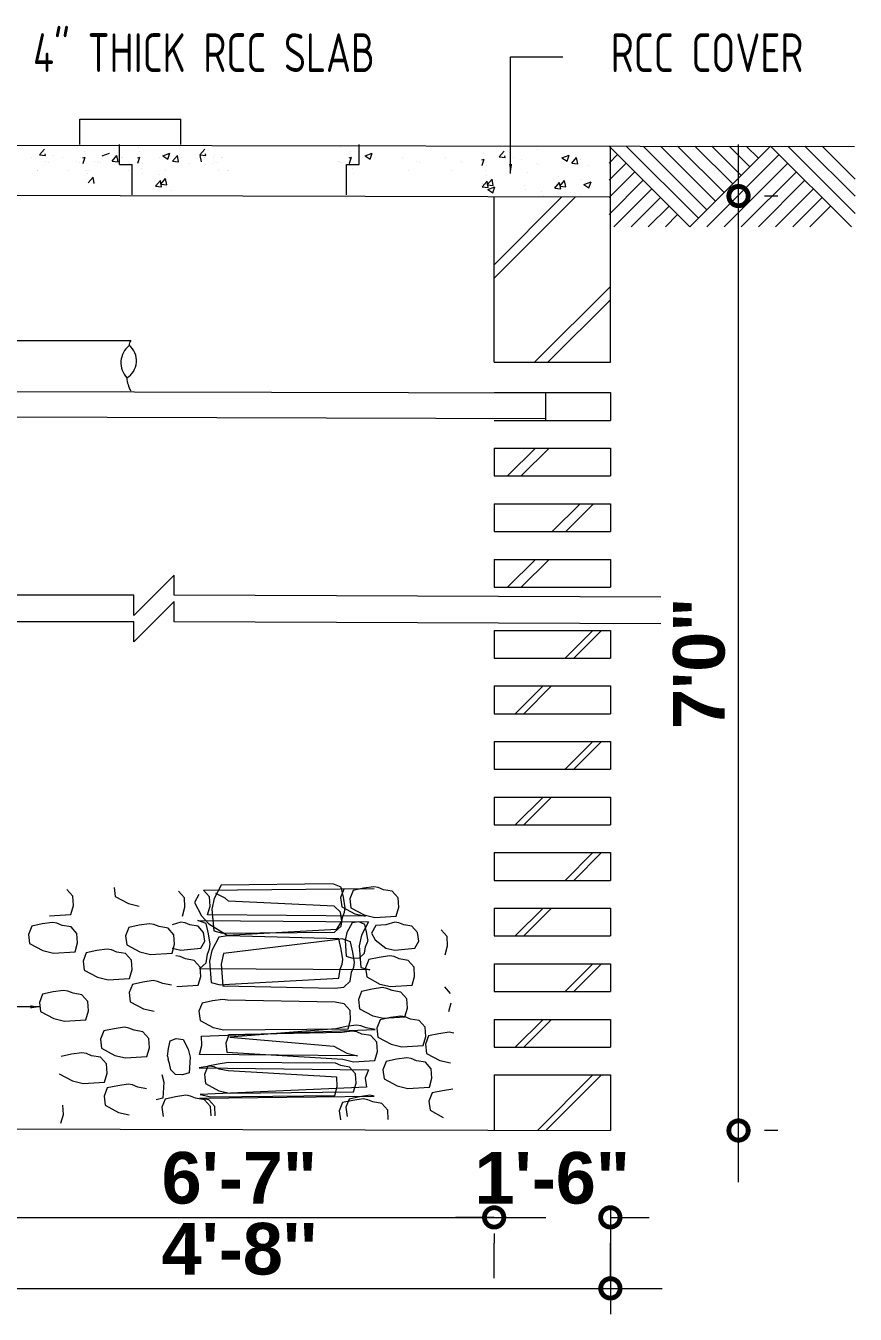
# Model space of a CAD drawing. Header units: inches. Extents: x -9998782 to 66725, y -6520505 to 8308.
# Drawn here: x -4995394 to -4995265.5, y -3258777.6 to -3258578 of the extents above; entities that cross this region are included whole.
import ezdxf

# ---------------------------------------------------------------- set-up
doc = ezdxf.new("R2010")
doc.units = ezdxf.units.IN
doc.header["$LTSCALE"] = 2
doc.header["$MEASUREMENT"] = 0
doc.header["$PDMODE"] = 34
doc.layers.get('0').update_dxf_attribs({"linetype": 'CONTINUOUS'})
doc.layers.get('DEFPOINTS').update_dxf_attribs({"color": 141, "linetype": 'CONTINUOUS'})
for name, color, linetype, lineweight in [('1', 7, 'CONTINUOUS', 13), ('DIM_LINE', 173, 'CONTINUOUS', 20), ('dimensions', 7, 'CONTINUOUS', 15), ('TEXT', 181, 'CONTINUOUS', 25), ('tile', 21, 'CONTINUOUS', 9)]:
    doc.layers.add(name, color=color, linetype=linetype, lineweight=lineweight)
doc.styles.add('int text 1in-4ft', font='trebuc.ttf', dxfattribs={"height": 3.5})
doc.styles.add('ordinary', font='times.ttf')
doc.styles.add('STYLE1', font='arialbd.ttf')
doc.dimstyles.new('dim 1in-4ft', dxfattribs={"dimscale": 0.5, "dimtxt": 3.5, "dimasz": 3, "dimexe": 6, "dimexo": 12, "dimgap": 1, "dimtad": 1, "dimzin": 0, "dimdsep": 46, "dimlunit": 4, "dimtxsty": 'int text 1in-4ft', "dimblk": 'DOT', "dimcen": 4, "dimdle": 6, "dimclrt": 7, "dimadec": 0, "dimazin": 0, "dimtfac": 1, "dimtofl": 0, "dimtmove": 0, "dimatfit": 3, "dimfxl": 7, "dimfxlon": 1, "dimtolj": 1, "dimtzin": 0, "dimarcsym": 0})
doc.dimstyles.new('Ronika', dxfattribs={"dimtxt": 8, "dimasz": 6, "dimexe": 4, "dimexo": 16, "dimgap": 2, "dimtad": 1, "dimdec": 3, "dimzin": 3, "dimdsep": 46, "dimlunit": 4, "dimtxsty": 'STYLE1', "dimblk": 'DOTSMALL', "dimcen": 2, "dimdle": 8, "dimclrd": 256, "dimclre": 7, "dimclrt": 256, "dimadec": 0, "dimazin": 0, "dimtfac": 0.75, "dimtdec": 3, "dimtix": 1, "dimtofl": 0, "dimtmove": 2, "dimatfit": 3, "dimfxl": 1, "dimfrac": 1, "dimtolj": 1, "dimtzin": 0, "dimlwd": 13, "dimlwe": 13, "dimarcsym": 0})

# ---------------------------------------------------------------- blocks, each defined once
blk = doc.blocks.new('_DOTSMALL')
at = {"color": 0, "linetype": 'ByBlock', "const_width": 0.5}
blk.add_lwpolyline([(-0.0625, 0, 1), (0.0625, 0, 1)], format="xyb", close=True, dxfattribs=at)
blk = doc.blocks.new('*D109')
at = {"layer": 'DEFPOINTS', "color": 0, "transparency": 16777216}
for p in [(-176424.93, 43597.24), (-176309.95, 43596.92), (-176309.95, 43568.21)]:
    blk.add_point(p, dxfattribs=at)
at = {"layer": 'DIM_LINE', "color": 7, "lineweight": 13, "transparency": 16777216}
for p, q in [((-176424.93, 43581.24), (-176424.93, 43564.21)), ((-176309.95, 43580.92), (-176309.95, 43564.21))]:
    blk.add_line(p, q, dxfattribs=at)
at = {"layer": 'DIM_LINE', "lineweight": 13, "transparency": 16777216}
blk.add_line((-176432.93, 43568.21), (-176301.95, 43568.21), dxfattribs=at)
at = {"layer": 'DIM_LINE', "lineweight": 13, "transparency": 16777216, "xscale": 6, "yscale": 6, "zscale": 6, "rotation": 180}
blk.add_blockref('_DOTSMALL', (-176424.93, 43568.21), dxfattribs=at)
at = {"layer": 'DIM_LINE', "lineweight": 13, "transparency": 16777216, "xscale": 6, "yscale": 6, "zscale": 6}
blk.add_blockref('_DOTSMALL', (-176309.95, 43568.21), dxfattribs=at)
at = {"layer": 'DIM_LINE', "transparency": 16777216, "insert": (-176367.44, 43574.3), "char_height": 8, "attachment_point": 5, "style": 'STYLE1'}
blk.add_mtext("\\A1;4'-8''", dxfattribs=at)
blk = doc.blocks.new('*D111')
at = {"layer": 'DEFPOINTS', "color": 0, "transparency": 16777216}
for p in [(-176327.96, 43585.81), (-176309.96, 43585.81), (-176309.96, 43579.21)]:
    blk.add_point(p, dxfattribs=at)
at = {"layer": 'DIM_LINE', "lineweight": 13, "transparency": 16777216}
for p, q in [((-176327.96, 43579.21), (-176333.96, 43579.21)), ((-176309.96, 43579.21), (-176303.96, 43579.21))]:
    blk.add_line(p, q, dxfattribs=at)
at = {"layer": 'DIM_LINE', "color": 7, "lineweight": 13, "transparency": 16777216}
for p, q in [((-176327.96, 43569.81), (-176327.96, 43575.21)), ((-176309.96, 43569.81), (-176309.96, 43575.21))]:
    blk.add_line(p, q, dxfattribs=at)
at = {"layer": 'DIM_LINE', "lineweight": 13, "transparency": 16777216, "xscale": 6, "yscale": 6, "zscale": 6}
blk.add_blockref('_DOTSMALL', (-176327.96, 43579.21), dxfattribs=at)
at = {"layer": 'DIM_LINE', "lineweight": 13, "transparency": 16777216, "xscale": 6, "yscale": 6, "zscale": 6, "rotation": 180}
blk.add_blockref('_DOTSMALL', (-176309.96, 43579.21), dxfattribs=at)
at = {"layer": 'DIM_LINE', "transparency": 16777216, "insert": (-176318.96, 43585.29), "char_height": 8, "attachment_point": 5, "style": 'STYLE1'}
blk.add_mtext('\\A1;1\'-6"', dxfattribs=at)
blk = doc.blocks.new('*D112')
at = {"layer": 'DEFPOINTS', "color": 0, "transparency": 16777216}
for p in [(-176300, 43737.43), (-176290.1, 43737.43), (-176300, 43592.67)]:
    blk.add_point(p, dxfattribs=at)
at = {"layer": 'DIM_LINE', "lineweight": 13, "transparency": 16777216}
blk.add_line((-176290.1, 43584.67), (-176290.1, 43745.43), dxfattribs=at)
at = {"layer": 'DIM_LINE', "color": 7, "lineweight": 13, "transparency": 16777216}
for p, q in [((-176284, 43737.43), (-176286.1, 43737.43)), ((-176284, 43592.67), (-176286.1, 43592.67))]:
    blk.add_line(p, q, dxfattribs=at)
at = {"layer": 'DIM_LINE', "lineweight": 13, "transparency": 16777216, "xscale": 6, "yscale": 6, "zscale": 6}
for p, rotation in [((-176290.1, 43737.43), 90), ((-176290.1, 43592.67), 270)]:
    blk.add_blockref('_DOTSMALL', p, dxfattribs=dict(at, rotation=rotation))
at = {"layer": 'DIM_LINE', "transparency": 16777216, "insert": (-176296.19, 43665.05), "char_height": 8, "attachment_point": 5, "rotation": 90, "style": 'STYLE1'}
blk.add_mtext('\\A1;7\'0"', dxfattribs=at)
blk = doc.blocks.new('_Dot')
at = {"layer": 'TEXT', "color": 0, "lineweight": -2}
blk.add_line((-0.5, 0), (-1, 0), dxfattribs=at)
at = {"layer": 'TEXT', "color": 0, "const_width": 0.5}
blk.add_lwpolyline([(-0.25, 0, 1), (0.25, 0, 1)], format="xyb", close=True, dxfattribs=at)
blk = doc.blocks.new('*D147')
at = {"layer": 'DEFPOINTS', "color": 0, "transparency": 16777216}
for p in [(-176406.92, 43592.94), (-176327.96, 43592.72), (-176327.96, 43579.21)]:
    blk.add_point(p, dxfattribs=at)
at = {"layer": 'DIM_LINE', "lineweight": 13, "transparency": 16777216}
blk.add_line((-176414.92, 43579.21), (-176319.96, 43579.21), dxfattribs=at)
at = {"layer": 'DIM_LINE', "color": 7, "lineweight": 13, "transparency": 16777216}
for p, q in [((-176406.92, 43576.94), (-176406.92, 43575.21)), ((-176327.96, 43576.72), (-176327.96, 43575.21))]:
    blk.add_line(p, q, dxfattribs=at)
at = {"layer": 'DIM_LINE', "lineweight": 13, "transparency": 16777216, "xscale": 6, "yscale": 6, "zscale": 6, "rotation": 180}
blk.add_blockref('_DOTSMALL', (-176406.92, 43579.21), dxfattribs=at)
at = {"layer": 'DIM_LINE', "lineweight": 13, "transparency": 16777216, "xscale": 6, "yscale": 6, "zscale": 6}
blk.add_blockref('_DOTSMALL', (-176327.96, 43579.21), dxfattribs=at)
at = {"layer": 'DIM_LINE', "transparency": 16777216, "insert": (-176367.44, 43585.29), "char_height": 8, "attachment_point": 5, "style": 'STYLE1'}
blk.add_mtext('\\A1;6\'-7"', dxfattribs=at)
blk = doc.blocks.new('HJGHG')
at = {"color": 0}
for p, q in [((-170880.4911, 55597.767), (-170880.4911, 55597.767)), ((-170839.7564, 55597.767), (-170839.7564, 55597.767)), ((-170887.6787, 55596.1097), (-170887.6787, 55596.1097)), ((-170887.6605, 55596.1097), (-170887.6605, 55596.1097)), ((-170886.422, 55596.5478), (-170885.6674, 55597.447)), ((-170886.422, 55596.5478), (-170885.4864, 55596.4659)), ((-170885.4858, 55596.4628), (-170885.5323, 55596.715)), ((-170884.1957, 55596.3897), (-170884.1957, 55596.3897)), ((-170882.898, 55596.1097), (-170882.898, 55596.1097)), ((-170880.0693, 55596.1097), (-170880.0693, 55596.1097)), ((-170879.7122, 55596.0844), (-170879.3626, 55596.2186)), ((-170879.6794, 55595.2696), (-170879.362, 55596.2154)), ((-170879.5209, 55596.1097), (-170879.5209, 55596.1097)), ((-170879.4874, 55597.1522), (-170879.4874, 55597.1522)), ((-170876.6956, 55596.4111), (-170875.5997, 55596.8318)), ((-170875.1953, 55595.5656), (-170874.4407, 55596.4648)), ((-170874.8073, 55596.3897), (-170874.8073, 55596.3897)), ((-170874.2591, 55595.4805), (-170874.4401, 55596.4617)), ((-170874.3494, 55596.1857), (-170874.3494, 55596.1857)), ((-170873.7699, 55596.1763), (-170873.7699, 55596.1763)), ((-170867.8362, 55596.1097), (-170867.8362, 55596.1097)), ((-170867.3073, 55596.4111), (-170866.2113, 55596.8318)), ((-170867.3073, 55596.4111), (-170866.5287, 55595.8859)), ((-170866.5281, 55595.8828), (-170866.2107, 55596.8286)), ((-170865.8069, 55595.5656), (-170865.0524, 55596.4648)), ((-170864.8708, 55595.4805), (-170865.0517, 55596.4617)), ((-170864.961, 55596.1857), (-170864.961, 55596.1857)), ((-170864.3815, 55596.1763), (-170864.3815, 55596.1763)), ((-170861.59, 55596.5478), (-170860.8354, 55597.447)), ((-170861.59, 55596.5478), (-170860.6544, 55596.4659)), ((-170861.3541, 55595.4805), (-170861.5351, 55596.4617)), ((-170861.4444, 55596.1857), (-170861.4444, 55596.1857)), ((-170860.8649, 55596.1763), (-170860.8649, 55596.1763)), ((-170860.6538, 55596.4628), (-170860.7003, 55596.715)), ((-170859.5222, 55596.1097), (-170859.5222, 55596.1097)), ((-170859.3637, 55596.3897), (-170859.3637, 55596.3897)), ((-170858.2486, 55596.1097), (-170858.2486, 55596.1097)), ((-170858.066, 55596.1097), (-170858.066, 55596.1097)), ((-170838.4268, 55596.0844), (-170838.0772, 55596.2186)), ((-170838.3939, 55595.2696), (-170838.0766, 55596.2154)), ((-170838.202, 55597.1522), (-170838.202, 55597.1522)), ((-170835.961, 55596.4111), (-170834.865, 55596.8318)), ((-170835.961, 55596.4111), (-170835.1824, 55595.8859)), ((-170835.1818, 55595.8828), (-170834.8644, 55596.8286)), ((-170830.1637, 55596.1097), (-170830.1637, 55596.1097)), ((-170823.4831, 55596.1097), (-170823.4831, 55596.1097)), ((-170817.884, 55595.7671), (-170817.5344, 55595.9013)), ((-170817.8511, 55594.9523), (-170817.5338, 55595.8981)), ((-170817.6591, 55596.8349), (-170817.6591, 55596.8349)), ((-170815.2054, 55596.2305), (-170814.4508, 55597.1298)), ((-170815.2054, 55596.2305), (-170814.2698, 55596.1486)), ((-170814.2692, 55596.1455), (-170814.3157, 55596.3977)), ((-170812.9791, 55596.0724), (-170812.9791, 55596.0724)), ((-170811.6814, 55595.7924), (-170811.6814, 55595.7924)), ((-170809.2745, 55597.4498), (-170809.2745, 55597.4498)), ((-170805.479, 55596.0938), (-170804.3831, 55596.5145)), ((-170805.479, 55596.0938), (-170804.7004, 55595.5687)), ((-170804.6998, 55595.5655), (-170804.3824, 55596.5114)), ((-170803.9787, 55595.2483), (-170803.2241, 55596.1475)), ((-170803.0425, 55595.1633), (-170803.2235, 55596.1444)), ((-170803.1328, 55595.8684), (-170803.1328, 55595.8684)), ((-170802.5533, 55595.859), (-170802.5533, 55595.859)), ((-170886.7791, 55594.2095), (-170886.7791, 55594.2095)), ((-170886.7609, 55594.2095), (-170886.7609, 55594.2095)), ((-170885.4621, 55595.4913), (-170885.4621, 55595.4913)), ((-170885.4439, 55595.4913), (-170885.4439, 55595.4913)), ((-170885.058, 55595.4053), (-170885.058, 55595.4053)), ((-170885.0398, 55595.4053), (-170885.0398, 55595.4053)), ((-170881.9984, 55594.2095), (-170881.9984, 55594.2095)), ((-170880.6814, 55595.4913), (-170880.6814, 55595.4913)), ((-170880.2773, 55595.4053), (-170880.2773, 55595.4053)), ((-170879.7122, 55595.2945), (-170879.68, 55595.2727)), ((-170879.1697, 55594.2095), (-170879.1697, 55594.2095)), ((-170879.0288, 55593.7271), (-170879.0288, 55593.7271)), ((-170878.6213, 55594.2095), (-170878.6213, 55594.2095)), ((-170877.8527, 55595.4913), (-170877.8527, 55595.4913)), ((-170877.4487, 55595.4053), (-170877.4487, 55595.4053)), ((-170877.3043, 55595.4913), (-170877.3043, 55595.4913)), ((-170876.9002, 55595.4053), (-170876.9002, 55595.4053)), ((-170875.1953, 55595.5656), (-170874.2597, 55595.4837)), ((-170866.9366, 55594.2095), (-170866.9366, 55594.2095)), ((-170865.8069, 55595.5656), (-170864.8714, 55595.4837)), ((-170865.6196, 55595.4913), (-170865.6196, 55595.4913)), ((-170865.2155, 55595.4053), (-170865.2155, 55595.4053)), ((-170863.1635, 55595.1645), (-170863.1635, 55595.1645)), ((-170859.6468, 55595.1645), (-170859.6468, 55595.1645)), ((-170859.2933, 55595.4913), (-170859.2933, 55595.4913)), ((-170858.8893, 55595.4053), (-170858.8893, 55595.4053)), ((-170858.6226, 55594.2095), (-170858.6226, 55594.2095)), ((-170857.349, 55594.2095), (-170857.349, 55594.2095)), ((-170857.1664, 55594.2095), (-170857.1664, 55594.2095)), ((-170840.1293, 55595.4913), (-170840.1293, 55595.4913)), ((-170839.9468, 55595.4913), (-170839.9468, 55595.4913)), ((-170839.7253, 55595.4053), (-170839.7253, 55595.4053)), ((-170839.5427, 55595.4053), (-170839.5427, 55595.4053)), ((-170838.4268, 55595.2945), (-170838.3946, 55595.2727)), ((-170837.9136, 55594.4893), (-170837.9136, 55594.4893)), ((-170837.7433, 55593.7271), (-170837.7433, 55593.7271)), ((-170837.7233, 55595.2647), (-170837.7233, 55595.2647)), ((-170829.2641, 55594.2095), (-170829.2641, 55594.2095)), ((-170827.9471, 55595.4913), (-170827.9471, 55595.4913)), ((-170827.543, 55595.4053), (-170827.543, 55595.4053)), ((-170822.5835, 55594.2095), (-170822.5835, 55594.2095)), ((-170821.2665, 55595.4913), (-170821.2665, 55595.4913)), ((-170820.8624, 55595.4053), (-170820.8624, 55595.4053)), ((-170817.884, 55594.9772), (-170817.8517, 55594.9554)), ((-170817.3708, 55594.172), (-170817.3708, 55594.172)), ((-170817.1805, 55594.9474), (-170817.1805, 55594.9474)), ((-170810.7818, 55593.8922), (-170810.7818, 55593.8922)), ((-170809.4648, 55595.174), (-170809.4648, 55595.174)), ((-170809.0607, 55595.088), (-170809.0607, 55595.088)), ((-170803.9787, 55595.2483), (-170803.0431, 55595.1664)), ((-170878.884, 55592.2043), (-170878.1295, 55593.1036)), ((-170877.9479, 55592.1193), (-170878.1289, 55593.1004)), ((-170868.5175, 55591.9854), (-170868.5175, 55591.9854)), ((-170868.4386, 55591.7088), (-170867.684, 55592.6081)), ((-170868.4386, 55591.7088), (-170867.503, 55591.627)), ((-170867.8, 55593.5295), (-170867.8, 55593.5295)), ((-170867.5024, 55591.6238), (-170867.6834, 55592.605)), ((-170867.6553, 55592.0067), (-170866.9007, 55592.906)), ((-170867.6553, 55592.0067), (-170866.7197, 55591.9249)), ((-170866.9493, 55592.5027), (-170866.9493, 55592.5027)), ((-170866.7191, 55591.9217), (-170866.9001, 55592.9029)), ((-170817.918, 55591.8657), (-170817.918, 55591.8657)), ((-170817.8391, 55591.5891), (-170817.0845, 55592.4884)), ((-170817.7828, 55592.091), (-170817.7828, 55592.091)), ((-170817.3417, 55591.9819), (-170817.3417, 55591.9819)), ((-170817.2005, 55593.4098), (-170817.2005, 55593.4098)), ((-170816.9029, 55591.5041), (-170817.0839, 55592.4852)), ((-170817.0558, 55591.887), (-170816.3012, 55592.7863)), ((-170817.0558, 55591.887), (-170816.1202, 55591.8052)), ((-170816.3498, 55592.383), (-170816.3498, 55592.383)), ((-170816.1196, 55591.802), (-170816.3006, 55592.7831)), ((-170811.3059, 55591.738), (-170811.3059, 55591.738)), ((-170806.6893, 55591.6682), (-170806.6893, 55591.6682)), ((-170806.6103, 55591.3916), (-170805.8558, 55592.2908)), ((-170805.9718, 55593.2122), (-170805.9718, 55593.2122)), ((-170805.6742, 55591.3066), (-170805.8551, 55592.2877)), ((-170805.8271, 55591.6895), (-170805.0725, 55592.5887)), ((-170805.8271, 55591.6895), (-170804.8915, 55591.6076)), ((-170805.1211, 55592.1855), (-170805.1211, 55592.1855)), ((-170804.8909, 55591.6045), (-170805.0719, 55592.5856)), ((-170802.4486, 55592.7608), (-170802.4486, 55592.7608)), ((-170865.9897, 55591.0713), (-170865.9897, 55591.0713)), ((-170817.8391, 55591.5891), (-170816.9035, 55591.5073)), ((-170816.974, 55591.1971), (-170815.878, 55591.6178)), ((-170816.974, 55591.1971), (-170816.1954, 55590.6719)), ((-170816.1948, 55590.6688), (-170815.8774, 55591.6146)), ((-170811.0747, 55591.1436), (-170811.0747, 55591.1436)), ((-170808.5809, 55590.9301), (-170808.5809, 55590.9301)), ((-170808.3497, 55590.3357), (-170808.3497, 55590.3357)), ((-170806.6103, 55591.3916), (-170805.6748, 55591.3097)), ((-170804.1614, 55590.754), (-170804.1614, 55590.754)), ((-170802.6389, 55590.4851), (-170802.6389, 55590.4851))]:
    blk.add_line(p, q, dxfattribs=at)
at = {"color": 6}
for p, q in [((-170801.3353, 55594.8473), (-170801.3353, 55594.8473)), ((-170802.0809, 55591.9761), (-170800.9849, 55592.3968)), ((-170802.0809, 55591.9761), (-170801.3023, 55591.4509)), ((-170801.3017, 55591.4478), (-170800.9843, 55592.3936))]:
    blk.add_line(p, q, dxfattribs=at)
at = {"layer": '1', "color": 5}
for p, q in [((-170880.1981, 55598.1736), (-170880.1981, 55602.0867)), ((-170880.1981, 55602.0867), (-170864.5459, 55602.0867)), ((-170864.5459, 55598.1736), (-170864.5459, 55602.0867)), ((-170874.0467, 55595.0432), (-170874.0467, 55598.1736)), ((-170871.1027, 55597.767), (-170871.1027, 55597.767)), ((-170836.9041, 55595.0432), (-170836.9041, 55598.1736)), ((-170797.9867, 55564.4159), (-170797.9867, 55597.8563)), ((-170873.5097, 55596.1097), (-170873.5097, 55596.1097)), ((-170871.2101, 55596.0844), (-170870.8605, 55596.2186)), ((-170871.1772, 55595.2696), (-170870.8599, 55596.2154)), ((-170870.9853, 55597.1522), (-170870.9853, 55597.1522)), ((-170874.0467, 55595.0432), (-170872.0902, 55595.0432)), ((-170872.6101, 55594.2095), (-170872.6101, 55594.2095)), ((-170872.5518, 55595.1645), (-170872.5518, 55595.1645)), ((-170872.0902, 55590.3475), (-170872.0902, 55595.0432)), ((-170871.293, 55595.4913), (-170871.293, 55595.4913)), ((-170871.2101, 55595.2945), (-170871.1779, 55595.2727)), ((-170870.889, 55595.4053), (-170870.889, 55595.4053)), ((-170870.6969, 55594.4893), (-170870.6969, 55594.4893)), ((-170870.5266, 55593.7271), (-170870.5266, 55593.7271)), ((-170870.5066, 55595.2647), (-170870.5066, 55595.2647)), ((-170838.8606, 55590.3475), (-170838.8606, 55595.0432)), ((-170838.8606, 55595.0432), (-170836.9041, 55595.0432)), ((-170815.9867, 55564.4159), (-170815.9867, 55590.0302)), ((-170930.9736, 55567.8193), (-170872.2832, 55567.8193)), ((-170815.9867, 55564.4159), (-170797.9867, 55564.4159)), ((-170930.9736, 55559.9932), (-170808.0354, 55559.6759)), ((-170815.9867, 55559.7202), (-170797.9867, 55559.7202)), ((-170808.0354, 55559.7202), (-170808.0354, 55555.4159)), ((-170797.9867, 55559.7202), (-170797.9867, 55555.4159)), ((-170912.9736, 55556.0176), (-170808.0354, 55555.7003)), ((-170815.9867, 55555.4159), (-170797.9867, 55555.4159)), ((-170815.9867, 55551.1115), (-170797.9867, 55551.1115)), ((-170815.9867, 55551.1115), (-170815.9867, 55546.8072)), ((-170797.9867, 55551.1115), (-170797.9867, 55546.8072)), ((-170815.9867, 55546.8072), (-170797.9867, 55546.8072)), ((-170815.9867, 55542.5028), (-170797.9867, 55542.5028)), ((-170815.9867, 55542.5028), (-170815.9867, 55538.1985)), ((-170797.9867, 55542.5028), (-170797.9867, 55538.1985)), ((-170815.9867, 55538.1985), (-170797.9867, 55538.1985)), ((-170815.9867, 55533.8941), (-170797.9867, 55533.8941)), ((-170815.9867, 55533.8941), (-170815.9867, 55529.5898)), ((-170797.9867, 55533.8941), (-170797.9867, 55529.5898)), ((-170871.8106, 55525.2049), (-170865.5497, 55531.4658)), ((-170865.5497, 55528.3354), (-170865.5497, 55531.4658)), ((-170871.8106, 55528.3354), (-170920.7997, 55528.3354)), ((-170871.8106, 55525.2049), (-170871.8106, 55528.3354)), ((-170790.1606, 55528.0181), (-170865.5497, 55528.3354)), ((-170815.9867, 55529.5898), (-170797.9867, 55529.5898)), ((-170871.8106, 55521.102), (-170865.5497, 55527.3628)), ((-170865.5497, 55524.2324), (-170865.5497, 55527.3628)), ((-170871.8106, 55524.2324), (-170920.7997, 55524.2324)), ((-170871.8106, 55521.102), (-170871.8106, 55524.2324)), ((-170790.1606, 55523.9151), (-170865.5497, 55524.2324)), ((-170815.9867, 55522.8897), (-170815.9867, 55518.5853)), ((-170815.9867, 55522.8897), (-170797.9867, 55522.8897)), ((-170797.9867, 55522.8897), (-170797.9867, 55518.5853)), ((-170815.9867, 55518.5853), (-170797.9867, 55518.5853)), ((-170815.9867, 55514.281), (-170797.9867, 55514.281)), ((-170815.9867, 55514.281), (-170815.9867, 55509.9766)), ((-170797.9867, 55514.281), (-170797.9867, 55509.9766)), ((-170815.9867, 55509.9766), (-170797.9867, 55509.9766)), ((-170815.9867, 55505.6723), (-170797.9867, 55505.6723)), ((-170815.9867, 55505.6723), (-170815.9867, 55501.368)), ((-170797.9867, 55505.6723), (-170797.9867, 55501.368)), ((-170815.9867, 55501.368), (-170797.9867, 55501.368)), ((-170815.9867, 55497.0636), (-170797.9867, 55497.0636)), ((-170815.9867, 55497.0636), (-170815.9867, 55492.7593)), ((-170797.9867, 55497.0636), (-170797.9867, 55492.7593)), ((-170815.9867, 55492.7593), (-170797.9867, 55492.7593)), ((-170815.9867, 55488.4549), (-170797.9867, 55488.4549)), ((-170815.9867, 55488.4549), (-170815.9867, 55484.1506)), ((-170797.9867, 55488.4549), (-170797.9867, 55484.1506)), ((-170815.9867, 55484.1506), (-170797.9867, 55484.1506)), ((-170815.9867, 55479.8462), (-170797.9867, 55479.8462)), ((-170815.9867, 55479.8462), (-170815.9867, 55475.5419)), ((-170797.9867, 55479.8462), (-170797.9867, 55475.5419)), ((-170815.9867, 55475.5419), (-170797.9867, 55475.5419)), ((-170815.9867, 55471.2375), (-170815.9867, 55466.9332)), ((-170815.9867, 55471.2375), (-170797.9867, 55471.2375)), ((-170797.9867, 55471.2375), (-170797.9867, 55466.9332)), ((-170815.9867, 55466.9332), (-170797.9867, 55466.9332)), ((-170815.9867, 55462.6288), (-170815.9867, 55458.3245)), ((-170815.9867, 55462.6288), (-170797.9867, 55462.6288)), ((-170797.9867, 55462.6288), (-170797.9867, 55458.3245)), ((-170815.9867, 55458.3245), (-170797.9867, 55458.3245)), ((-170815.9867, 55454.0201), (-170815.9867, 55445.4114)), ((-170815.9867, 55454.0201), (-170797.9867, 55454.0201)), ((-170797.9867, 55454.0201), (-170797.9867, 55445.4114)), ((-170912.9736, 55445.7287), (-170797.9867, 55445.4114))]:
    blk.add_line(p, q, dxfattribs=at)
at = {"layer": '1', "color": 1}
for p, q in [((-170958.9674, 55598.1736), (-170760.1748, 55597.8563)), ((-170912.9736, 55590.3475), (-170797.9867, 55590.0302))]:
    blk.add_line(p, q, dxfattribs=at)
at = {"layer": '1', "color": 6}
for p, q in [((-170785.6726, 55585.4032), (-170798.1943, 55597.9249)), ((-170784.3445, 55586.7313), (-170795.5381, 55597.9249)), ((-170783.0163, 55588.0594), (-170792.8818, 55597.9249)), ((-170781.6882, 55589.3876), (-170790.2255, 55597.9249)), ((-170780.3601, 55590.7157), (-170787.5693, 55597.9249)), ((-170785.6726, 55585.4032), (-170773.1509, 55597.9249)), ((-170779.0319, 55592.0438), (-170784.913, 55597.9249)), ((-170777.7038, 55593.372), (-170782.2568, 55597.9249)), ((-170776.3757, 55594.7001), (-170779.6005, 55597.9249)), ((-170775.0475, 55596.0282), (-170776.9442, 55597.9249)), ((-170760.6291, 55585.4032), (-170773.1509, 55597.9249)), ((-170760.045, 55587.4754), (-170770.4946, 55597.9249)), ((-170760.045, 55590.1316), (-170767.8383, 55597.9249)), ((-170760.045, 55592.7879), (-170765.1821, 55597.9249)), ((-170798.1943, 55595.2687), (-170796.8662, 55596.5968)), ((-170783.0163, 55585.4032), (-170771.8227, 55596.5968)), ((-170798.1943, 55592.6124), (-170795.5381, 55595.2687)), ((-170798.1943, 55589.9561), (-170794.2099, 55593.9405)), ((-170780.3601, 55585.4032), (-170770.4946, 55595.2687)), ((-170777.7038, 55585.4032), (-170769.1665, 55593.9405)), ((-170798.1943, 55587.2999), (-170792.8818, 55592.6124)), ((-170775.0475, 55585.4032), (-170767.8383, 55592.6124)), ((-170815.9867, 55579.5401), (-170805.4966, 55590.0302)), ((-170815.9867, 55577.4317), (-170803.3881, 55590.0302)), ((-170797.4348, 55585.4032), (-170791.5537, 55591.2843)), ((-170794.7785, 55585.4032), (-170790.2255, 55589.9561)), ((-170772.3913, 55585.4032), (-170766.5102, 55591.2843)), ((-170769.735, 55585.4032), (-170765.1821, 55589.9561)), ((-170792.1222, 55585.4032), (-170788.8974, 55588.628)), ((-170767.0788, 55585.4032), (-170763.8539, 55588.628)), ((-170789.466, 55585.4032), (-170787.5693, 55587.2999)), ((-170809.7557, 55564.4159), (-170797.9867, 55576.1848)), ((-170807.6473, 55564.4159), (-170797.9867, 55574.0764)), ((-170813.901, 55546.8072), (-170809.5967, 55551.1115)), ((-170811.7926, 55546.8072), (-170807.4882, 55551.1115)), ((-170806.9867, 55538.1985), (-170802.6824, 55542.5028)), ((-170804.8783, 55538.1985), (-170800.574, 55542.5028)), ((-170813.901, 55529.5898), (-170809.5967, 55533.8941)), ((-170811.7926, 55529.5898), (-170807.4882, 55533.8941)), ((-170804.9818, 55518.5853), (-170800.6774, 55522.8897)), ((-170803.6536, 55518.5853), (-170799.3493, 55522.8897)), ((-170812.7226, 55509.9766), (-170808.4182, 55514.281)), ((-170811.3945, 55509.9766), (-170807.0901, 55514.281)), ((-170804.9818, 55501.368), (-170800.6774, 55505.6723)), ((-170803.6536, 55501.368), (-170799.3493, 55505.6723)), ((-170812.7226, 55492.7593), (-170808.4182, 55497.0636)), ((-170811.3945, 55492.7593), (-170807.0901, 55497.0636)), ((-170804.9818, 55484.1506), (-170800.6774, 55488.4549)), ((-170803.6536, 55484.1506), (-170799.3493, 55488.4549)), ((-170881.269, 55481.7067), (-170882.1871, 55482.7389)), ((-170874.8693, 55483.0708), (-170874.6905, 55481.6685)), ((-170863.9841, 55481.4344), (-170864.9022, 55482.4665)), ((-170861.7617, 55481.9812), (-170862.4085, 55480.7242)), ((-170861.0189, 55482.6558), (-170834.5664, 55482.8851)), ((-170860.1008, 55481.6236), (-170861.0189, 55482.6558)), ((-170858.2812, 55483.406), (-170859.3421, 55481.3414)), ((-170857.6468, 55481.4085), (-170859.1004, 55482.1324)), ((-170840.9797, 55483.6097), (-170858.2812, 55483.406)), ((-170839.6861, 55483.1301), (-170840.9797, 55483.6097)), ((-170839.2715, 55482.7704), (-170839.7741, 55481.4857)), ((-170839.3106, 55481.5314), (-170839.6861, 55483.1301)), ((-170837.8508, 55482.5812), (-170838.3534, 55481.2964)), ((-170836.2456, 55482.9281), (-170837.8508, 55482.5812)), ((-170834.6376, 55483.1546), (-170836.2456, 55482.9281)), ((-170833.949, 55483.04), (-170834.6376, 55483.1546)), ((-170833.1457, 55482.6959), (-170833.949, 55483.04)), ((-170831.7686, 55482.4665), (-170833.1457, 55482.6959)), ((-170830.8506, 55481.4344), (-170831.7686, 55482.4665)), ((-170881.5654, 55478.8831), (-170881.1789, 55480.2622)), ((-170881.1789, 55480.2622), (-170881.269, 55481.7067)), ((-170874.6905, 55481.6685), (-170872.6453, 55480.571)), ((-170872.6453, 55480.571), (-170870.9908, 55480.1804)), ((-170864.2805, 55478.6108), (-170863.894, 55479.9899)), ((-170863.894, 55479.9899), (-170863.9841, 55481.4344)), ((-170862.4085, 55480.7242), (-170861.3443, 55478.6613)), ((-170860.3972, 55478.8), (-170860.0108, 55480.1791)), ((-170860.0108, 55480.1791), (-170860.1008, 55481.6236)), ((-170859.3421, 55481.3414), (-170859.703, 55479.6802)), ((-170857.1442, 55480.924), (-170857.6468, 55481.4085)), ((-170840.7743, 55480.1855), (-170857.1442, 55480.924)), ((-170839.7692, 55479.2167), (-170840.7743, 55480.1855)), ((-170839.7741, 55481.4857), (-170839.5954, 55480.0833)), ((-170839.5954, 55480.0833), (-170837.5501, 55478.9858)), ((-170839.0554, 55479.9277), (-170839.3106, 55481.5314)), ((-170839.1578, 55479.2372), (-170839.0554, 55479.9277)), ((-170838.3534, 55481.2964), (-170838.1747, 55479.8941)), ((-170838.1747, 55479.8941), (-170836.1294, 55478.7966)), ((-170831.1469, 55478.6108), (-170830.7605, 55479.9899)), ((-170830.7605, 55479.9899), (-170830.8506, 55481.4344)), ((-170884.8934, 55478.6784), (-170881.5654, 55478.8831)), ((-170860.6064, 55477.4533), (-170861.9, 55477.933)), ((-170861.9, 55477.933), (-170835.4692, 55477.7292)), ((-170861.3443, 55478.6613), (-170860.2018, 55477.4025)), ((-170835.8956, 55478.5953), (-170860.3972, 55478.8)), ((-170859.703, 55479.6802), (-170859.4388, 55476.3564)), ((-170839.597, 55477.846), (-170839.7692, 55479.2167)), ((-170839.6922, 55477.0469), (-170839.4874, 55478.4278)), ((-170839.4874, 55478.4278), (-170839.1578, 55479.2372)), ((-170837.5501, 55478.9858), (-170835.8956, 55478.5953)), ((-170836.1294, 55478.7966), (-170834.4749, 55478.4061)), ((-170834.4749, 55478.4061), (-170831.1469, 55478.6108)), ((-170812.7226, 55475.5419), (-170808.4182, 55479.8462)), ((-170811.3945, 55475.5419), (-170807.0901, 55479.8462)), ((-170887.6292, 55477.0613), (-170888.1318, 55475.7765)), ((-170886.024, 55477.4082), (-170887.6292, 55477.0613)), ((-170884.4159, 55477.6347), (-170886.024, 55477.4082)), ((-170883.7274, 55477.52), (-170884.4159, 55477.6347)), ((-170882.9241, 55477.176), (-170883.7274, 55477.52)), ((-170881.547, 55476.9466), (-170882.9241, 55477.176)), ((-170880.6289, 55475.9144), (-170881.547, 55476.9466)), ((-170880.5388, 55474.4699), (-170880.6289, 55475.9144)), ((-170872.5993, 55476.8735), (-170873.102, 55475.5888)), ((-170870.9941, 55477.2204), (-170872.5993, 55476.8735)), ((-170869.3861, 55477.447), (-170870.9941, 55477.2204)), ((-170868.6975, 55477.3323), (-170869.3861, 55477.447)), ((-170867.8942, 55476.9882), (-170868.6975, 55477.3323)), ((-170866.5171, 55476.7588), (-170867.8942, 55476.9882)), ((-170865.5991, 55475.7267), (-170866.5171, 55476.7588)), ((-170864.508, 55477.6884), (-170865.8851, 55477.2649)), ((-170863.8724, 55477.5825), (-170864.508, 55477.6884)), ((-170863.1309, 55477.2649), (-170863.8724, 55477.5825)), ((-170861.8598, 55477.0532), (-170863.1309, 55477.2649)), ((-170861.0123, 55476.1004), (-170861.8598, 55477.0532)), ((-170860.8004, 55474.7241), (-170861.0123, 55476.1004)), ((-170860.2309, 55475.8546), (-170860.6064, 55477.4533)), ((-170860.2018, 55477.4025), (-170857.3429, 55475.6867)), ((-170859.4388, 55476.3564), (-170858.0531, 55475.9946)), ((-170858.0531, 55475.9946), (-170840.7078, 55476.1105)), ((-170857.345, 55475.6737), (-170840.3429, 55476.5915)), ((-170840.7078, 55476.1105), (-170839.6922, 55477.0469)), ((-170840.3408, 55476.6045), (-170839.597, 55477.846)), ((-170838.7958, 55476.0758), (-170839.0842, 55474.854)), ((-170837.9853, 55477.5862), (-170838.7958, 55476.0758)), ((-170836.9498, 55477.7182), (-170837.9853, 55477.5862)), ((-170836.001, 55477.347), (-170836.9498, 55477.7182)), ((-170835.4692, 55477.7292), (-170836.5301, 55475.6646)), ((-170835.7448, 55476.1616), (-170836.001, 55477.347)), ((-170835.5776, 55474.9741), (-170835.7448, 55476.1616)), ((-170834.3405, 55477.159), (-170834.9761, 55475.9945)), ((-170834.9761, 55475.9945), (-170834.4464, 55474.9359)), ((-170832.7516, 55477.2649), (-170834.3405, 55477.159)), ((-170831.3745, 55477.6884), (-170832.7516, 55477.2649)), ((-170830.7389, 55477.5825), (-170831.3745, 55477.6884)), ((-170829.9974, 55477.2649), (-170830.7389, 55477.5825)), ((-170828.7262, 55477.0532), (-170829.9974, 55477.2649)), ((-170827.8788, 55476.1004), (-170828.7262, 55477.0532)), ((-170827.6669, 55474.7241), (-170827.8788, 55476.1004)), ((-170823.2919, 55475.4678), (-170824.21, 55476.5)), ((-170888.1318, 55475.7765), (-170887.953, 55474.3742)), ((-170887.953, 55474.3742), (-170885.9078, 55473.2766)), ((-170880.9253, 55473.0908), (-170880.5388, 55474.4699)), ((-170873.102, 55475.5888), (-170872.9232, 55474.1864)), ((-170872.9232, 55474.1864), (-170870.8779, 55473.0889)), ((-170865.8954, 55472.9031), (-170865.509, 55474.2822)), ((-170865.509, 55474.2822), (-170865.5991, 55475.7267)), ((-170861.436, 55473.6655), (-170860.8004, 55474.7241)), ((-170859.9757, 55474.2509), (-170860.2309, 55475.8546)), ((-170860.078, 55473.5604), (-170859.9757, 55474.2509)), ((-170858.6599, 55475.3638), (-170859.7208, 55473.2993)), ((-170857.261, 55475.5676), (-170858.6599, 55475.3638)), ((-170840.9602, 55474.8908), (-170857.9237, 55472.8262)), ((-170840.0648, 55475.088), (-170857.261, 55475.5676)), ((-170839.5613, 55475.0946), (-170840.9602, 55474.8908)), ((-170839.6893, 55473.4893), (-170840.0648, 55475.088)), ((-170838.2678, 55474.6149), (-170839.5613, 55475.0946)), ((-170839.0842, 55474.854), (-170838.933, 55472.3964)), ((-170837.8922, 55473.0162), (-170838.2678, 55474.6149)), ((-170836.5301, 55475.6646), (-170836.891, 55474.0034)), ((-170836.891, 55474.0034), (-170836.6268, 55470.6796)), ((-170836.0857, 55472.8555), (-170835.9163, 55473.8725)), ((-170835.9163, 55473.8725), (-170835.6623, 55474.4657)), ((-170835.5776, 55474.9741), (-170835.6623, 55474.4657)), ((-170834.4464, 55474.9359), (-170832.7516, 55473.6655)), ((-170828.3025, 55473.6655), (-170827.6669, 55474.7241)), ((-170823.5883, 55472.6443), (-170823.2018, 55474.0234)), ((-170823.2018, 55474.0234), (-170823.2919, 55475.4678)), ((-170885.9078, 55473.2766), (-170884.2533, 55472.8861)), ((-170884.2533, 55472.8861), (-170880.9253, 55473.0908)), ((-170879.1749, 55472.9307), (-170879.6775, 55471.6459)), ((-170877.5697, 55473.2776), (-170879.1749, 55472.9307)), ((-170875.9616, 55473.5041), (-170877.5697, 55473.2776)), ((-170875.2731, 55473.3894), (-170875.9616, 55473.5041)), ((-170874.4698, 55473.0453), (-170875.2731, 55473.3894)), ((-170873.0927, 55472.816), (-170874.4698, 55473.0453)), ((-170872.1746, 55471.7838), (-170873.0927, 55472.816)), ((-170870.8779, 55473.0889), (-170869.2234, 55472.6984)), ((-170869.2234, 55472.6984), (-170865.8954, 55472.9031)), ((-170865.8851, 55473.6655), (-170864.508, 55473.3479)), ((-170864.6315, 55472.3418), (-170865.32, 55472.4565)), ((-170863.8282, 55471.9977), (-170864.6315, 55472.3418)), ((-170864.508, 55473.3479), (-170861.436, 55473.6655)), ((-170862.4511, 55471.7683), (-170863.8282, 55471.9977)), ((-170860.6124, 55471.3701), (-170860.4077, 55472.751)), ((-170860.4077, 55472.751), (-170860.078, 55473.5604)), ((-170859.7208, 55473.2993), (-170860.0817, 55471.6381)), ((-170857.9237, 55472.8262), (-170858.2846, 55471.165)), ((-170839.4341, 55471.8855), (-170839.6893, 55473.4893)), ((-170839.5365, 55471.195), (-170839.4341, 55471.8855)), ((-170838.933, 55472.3964), (-170837.9146, 55472.1111)), ((-170837.9146, 55472.1111), (-170836.8479, 55472.1776)), ((-170837.637, 55471.4125), (-170837.8922, 55473.0162)), ((-170836.8479, 55472.1776), (-170836.0857, 55472.8555)), ((-170835.3997, 55471.883), (-170835.9023, 55470.5983)), ((-170833.7945, 55472.2299), (-170835.3997, 55471.883)), ((-170832.1865, 55472.4565), (-170833.7945, 55472.2299)), ((-170832.7516, 55473.6655), (-170831.3745, 55473.3479)), ((-170831.4979, 55472.3418), (-170832.1865, 55472.4565)), ((-170830.6946, 55471.9977), (-170831.4979, 55472.3418)), ((-170831.3745, 55473.3479), (-170828.3025, 55473.6655)), ((-170829.3175, 55471.7683), (-170830.6946, 55471.9977)), ((-170879.6775, 55471.6459), (-170879.4988, 55470.2436)), ((-170879.4988, 55470.2436), (-170877.4535, 55469.146)), ((-170872.471, 55468.9602), (-170872.0845, 55470.3393)), ((-170872.0845, 55470.3393), (-170872.1746, 55471.7838)), ((-170861.533, 55470.7362), (-170862.4511, 55471.7683)), ((-170861.628, 55470.4337), (-170860.6124, 55471.3701)), ((-170835.2411, 55470.3178), (-170861.628, 55470.4337)), ((-170861.4429, 55469.2917), (-170861.533, 55470.7362)), ((-170860.0817, 55471.6381), (-170859.8175, 55468.3143)), ((-170858.2846, 55471.165), (-170858.0205, 55467.8412)), ((-170840.0708, 55469.0047), (-170839.8661, 55470.3857)), ((-170839.8661, 55470.3857), (-170839.5365, 55471.195)), ((-170838.2738, 55468.5317), (-170838.0691, 55469.9127)), ((-170838.0691, 55469.9127), (-170837.7394, 55470.722)), ((-170837.7394, 55470.722), (-170837.637, 55471.4125)), ((-170836.6268, 55470.6796), (-170835.2411, 55470.3178)), ((-170835.9023, 55470.5983), (-170835.7236, 55469.1959)), ((-170828.3994, 55470.7362), (-170829.3175, 55471.7683)), ((-170828.3093, 55469.2917), (-170828.3994, 55470.7362)), ((-170804.9818, 55466.9332), (-170800.6774, 55471.2375)), ((-170803.6536, 55466.9332), (-170799.3493, 55471.2375)), ((-170877.4535, 55469.146), (-170875.799, 55468.7555)), ((-170875.799, 55468.7555), (-170872.471, 55468.9602)), ((-170872.0357, 55468.049), (-170872.5383, 55466.7642)), ((-170870.4305, 55468.3959), (-170872.0357, 55468.049)), ((-170868.8225, 55468.6224), (-170870.4305, 55468.3959)), ((-170868.1339, 55468.5078), (-170868.8225, 55468.6224)), ((-170867.3306, 55468.1637), (-170868.1339, 55468.5078)), ((-170865.9535, 55467.9343), (-170867.3306, 55468.1637)), ((-170865.1573, 55467.7079), (-170861.8294, 55467.9126)), ((-170861.8294, 55467.9126), (-170861.4429, 55469.2917)), ((-170859.8175, 55468.3143), (-170858.4317, 55467.9525)), ((-170858.4317, 55467.9525), (-170856.9891, 55468.0684)), ((-170856.9891, 55468.0684), (-170840.0708, 55469.0047)), ((-170839.2894, 55467.5953), (-170838.2738, 55468.5317)), ((-170835.7236, 55469.1959), (-170833.6783, 55468.0984)), ((-170833.6783, 55468.0984), (-170832.0238, 55467.7079)), ((-170832.0238, 55467.7079), (-170828.6958, 55467.9126)), ((-170828.6958, 55467.9126), (-170828.3093, 55469.2917)), ((-170885.9383, 55466.547), (-170886.4409, 55465.2622)), ((-170884.3331, 55466.8939), (-170885.9383, 55466.547)), ((-170882.7251, 55467.1204), (-170884.3331, 55466.8939)), ((-170882.0365, 55467.0057), (-170882.7251, 55467.1204)), ((-170881.2332, 55466.6616), (-170882.0365, 55467.0057)), ((-170879.8561, 55466.4323), (-170881.2332, 55466.6616)), ((-170878.9381, 55465.4001), (-170879.8561, 55466.4323)), ((-170872.5383, 55466.7642), (-170872.3596, 55465.3619)), ((-170858.0205, 55467.8412), (-170840.732, 55467.4794)), ((-170840.732, 55467.4794), (-170839.2894, 55467.5953)), ((-170836.5161, 55466.9667), (-170837.0188, 55465.6819)), ((-170834.9109, 55467.3136), (-170836.5161, 55466.9667)), ((-170833.3029, 55467.5402), (-170834.9109, 55467.3136)), ((-170832.6144, 55467.4255), (-170833.3029, 55467.5402)), ((-170831.8111, 55467.0814), (-170832.6144, 55467.4255)), ((-170830.434, 55466.852), (-170831.8111, 55467.0814)), ((-170829.5159, 55465.8199), (-170830.434, 55466.852)), ((-170822.7283, 55466.6433), (-170823.6464, 55467.6755)), ((-170886.4409, 55465.2622), (-170886.2622, 55463.8599)), ((-170879.2344, 55462.5765), (-170878.848, 55463.9556)), ((-170878.848, 55463.9556), (-170878.9381, 55465.4001)), ((-170872.3596, 55465.3619), (-170870.3143, 55464.2643)), ((-170870.3143, 55464.2643), (-170868.6598, 55463.8738)), ((-170861.2247, 55465.1549), (-170861.7273, 55463.8701)), ((-170859.6195, 55465.5018), (-170861.2247, 55465.1549)), ((-170858.0114, 55465.7283), (-170859.6195, 55465.5018)), ((-170857.3229, 55465.6136), (-170858.0114, 55465.7283)), ((-170840.6169, 55465.2696), (-170857.3229, 55465.6136)), ((-170839.2398, 55465.0402), (-170840.6169, 55465.2696)), ((-170838.3218, 55464.008), (-170839.2398, 55465.0402)), ((-170838.2317, 55462.5635), (-170838.3218, 55464.008)), ((-170837.0188, 55465.6819), (-170836.84, 55464.2796)), ((-170836.84, 55464.2796), (-170834.7948, 55463.1821)), ((-170829.8123, 55462.9963), (-170829.4258, 55464.3754)), ((-170829.4258, 55464.3754), (-170829.5159, 55465.8199)), ((-170823.0247, 55463.8197), (-170822.6382, 55465.1988)), ((-170886.2622, 55463.8599), (-170884.2169, 55462.7623)), ((-170884.2169, 55462.7623), (-170882.5624, 55462.3718)), ((-170882.5624, 55462.3718), (-170879.2344, 55462.5765)), ((-170861.7273, 55463.8701), (-170861.5485, 55462.4678)), ((-170861.5485, 55462.4678), (-170859.5033, 55461.3702)), ((-170838.6181, 55461.1844), (-170838.2317, 55462.5635)), ((-170834.7948, 55463.1821), (-170833.1403, 55462.7916)), ((-170833.6672, 55462.5665), (-170834.1698, 55461.2818)), ((-170832.062, 55462.9134), (-170833.6672, 55462.5665)), ((-170833.1403, 55462.7916), (-170829.8123, 55462.9963)), ((-170830.454, 55463.14), (-170832.062, 55462.9134)), ((-170829.7654, 55463.0253), (-170830.454, 55463.14)), ((-170828.9621, 55462.6812), (-170829.7654, 55463.0253)), ((-170827.585, 55462.4518), (-170828.9621, 55462.6812)), ((-170826.6669, 55461.4197), (-170827.585, 55462.4518)), ((-170812.7226, 55458.3245), (-170808.4182, 55462.6288)), ((-170811.3945, 55458.3245), (-170807.0901, 55462.6288)), ((-170876.4843, 55460.8258), (-170876.9869, 55459.541)), ((-170874.8791, 55461.1727), (-170876.4843, 55460.8258)), ((-170873.271, 55461.3992), (-170874.8791, 55461.1727)), ((-170872.5825, 55461.2845), (-170873.271, 55461.3992)), ((-170871.7792, 55460.9404), (-170872.5825, 55461.2845)), ((-170870.4021, 55460.7111), (-170871.7792, 55460.9404)), ((-170869.484, 55459.6789), (-170870.4021, 55460.7111)), ((-170861.3529, 55460.0289), (-170834.4413, 55461.0611)), ((-170861.2628, 55458.5845), (-170861.3529, 55460.0289)), ((-170859.5033, 55461.3702), (-170857.8488, 55460.9797)), ((-170857.8488, 55460.9797), (-170838.6181, 55461.1844)), ((-170857.0807, 55460.237), (-170857.5834, 55458.9522)), ((-170839.5729, 55460.5839), (-170857.0807, 55460.237)), ((-170840.5235, 55461.1758), (-170856.9288, 55459.891)), ((-170838.9183, 55461.5227), (-170840.5235, 55461.1758)), ((-170837.9649, 55460.8104), (-170839.5729, 55460.5839)), ((-170837.3103, 55461.7492), (-170838.9183, 55461.5227)), ((-170837.2763, 55460.6958), (-170837.9649, 55460.8104)), ((-170836.6217, 55461.6345), (-170837.3103, 55461.7492)), ((-170836.473, 55460.3517), (-170837.2763, 55460.6958)), ((-170835.8184, 55461.2905), (-170836.6217, 55461.6345)), ((-170835.0959, 55460.1223), (-170836.473, 55460.3517)), ((-170834.4413, 55461.0611), (-170835.8184, 55461.2905)), ((-170834.1778, 55459.0901), (-170835.0959, 55460.1223)), ((-170834.1698, 55461.2818), (-170833.9911, 55459.8794)), ((-170826.9633, 55458.5961), (-170826.5768, 55459.9752)), ((-170826.5768, 55459.9752), (-170826.6669, 55461.4197)), ((-170826.1482, 55460.0493), (-170826.6509, 55458.7645)), ((-170824.543, 55460.3962), (-170826.1482, 55460.0493)), ((-170822.935, 55460.6227), (-170824.543, 55460.3962)), ((-170822.2465, 55460.508), (-170822.935, 55460.6227)), ((-170876.9869, 55459.541), (-170876.8081, 55458.1387)), ((-170876.8081, 55458.1387), (-170874.7629, 55457.0411)), ((-170869.7804, 55456.8553), (-170869.3939, 55458.2344)), ((-170869.3939, 55458.2344), (-170869.484, 55459.6789)), ((-170866.6025, 55456.9044), (-170866.4352, 55458.0919)), ((-170866.4352, 55458.0919), (-170866.1791, 55459.2773)), ((-170866.1791, 55459.2773), (-170865.2303, 55459.6484)), ((-170865.2303, 55459.6484), (-170864.1947, 55459.5164)), ((-170864.1947, 55459.5164), (-170863.3842, 55458.0061)), ((-170863.3842, 55458.0061), (-170863.0959, 55456.7843)), ((-170861.6492, 55457.2054), (-170861.2628, 55458.5845)), ((-170857.5834, 55458.9522), (-170857.4046, 55457.5499)), ((-170856.9288, 55459.891), (-170840.8474, 55458.4887)), ((-170840.8474, 55458.4887), (-170838.8021, 55457.3911)), ((-170834.0877, 55457.6457), (-170834.1778, 55459.0901)), ((-170833.9911, 55459.8794), (-170831.9458, 55458.7819)), ((-170831.9458, 55458.7819), (-170830.2913, 55458.3914)), ((-170830.2913, 55458.3914), (-170826.9633, 55458.5961)), ((-170826.6509, 55458.7645), (-170826.4721, 55457.3622)), ((-170881.4546, 55457.2298), (-170883.0598, 55456.8829)), ((-170879.8466, 55457.4563), (-170881.4546, 55457.2298)), ((-170879.158, 55457.3416), (-170879.8466, 55457.4563)), ((-170878.3547, 55456.9976), (-170879.158, 55457.3416)), ((-170876.9776, 55456.7682), (-170878.3547, 55456.9976)), ((-170876.0596, 55455.736), (-170876.9776, 55456.7682)), ((-170874.7629, 55457.0411), (-170873.1084, 55456.6506)), ((-170873.1084, 55456.6506), (-170869.7804, 55456.8553)), ((-170866.6025, 55456.9044), (-170866.5178, 55456.396)), ((-170866.2637, 55455.8027), (-170866.5178, 55456.396)), ((-170863.0959, 55456.7843), (-170863.247, 55454.3267)), ((-170837.1476, 55457.0006), (-170861.6492, 55457.2054)), ((-170857.1582, 55455.9288), (-170858.7663, 55455.7023)), ((-170857.4046, 55457.5499), (-170839.4567, 55456.4524)), ((-170840.567, 55455.8141), (-170857.1582, 55455.9288)), ((-170839.4567, 55456.4524), (-170837.8022, 55456.0619)), ((-170838.8021, 55457.3911), (-170837.1476, 55457.0006)), ((-170837.8022, 55456.0619), (-170834.4742, 55456.2666)), ((-170834.4742, 55456.2666), (-170834.0877, 55457.6457)), ((-170832.7238, 55456.1064), (-170833.2264, 55454.8216)), ((-170831.1186, 55456.4533), (-170832.7238, 55456.1064)), ((-170829.5106, 55456.6798), (-170831.1186, 55456.4533)), ((-170828.822, 55456.5651), (-170829.5106, 55456.6798)), ((-170828.0187, 55456.2211), (-170828.822, 55456.5651)), ((-170826.6416, 55455.9917), (-170828.0187, 55456.2211)), ((-170825.7235, 55454.9595), (-170826.6416, 55455.9917)), ((-170826.4721, 55457.3622), (-170824.4269, 55456.2646)), ((-170824.4269, 55456.2646), (-170822.7723, 55455.8741)), ((-170883.3837, 55454.1958), (-170881.3384, 55453.0982)), ((-170876.3559, 55452.9124), (-170875.9695, 55454.2915)), ((-170875.9695, 55454.2915), (-170876.0596, 55455.736)), ((-170867.4709, 55454.1071), (-170867.1825, 55452.8853)), ((-170866.0944, 55454.7858), (-170866.2637, 55455.8027)), ((-170865.3321, 55454.1079), (-170866.0944, 55454.7858)), ((-170864.2654, 55454.0413), (-170865.3321, 55454.1079)), ((-170863.247, 55454.3267), (-170864.2654, 55454.0413)), ((-170860.0673, 55455.3655), (-170861.6753, 55455.139)), ((-170861.6753, 55455.139), (-170835.4509, 55454.7921)), ((-170860.3715, 55455.3554), (-170860.8741, 55454.0706)), ((-170860.8741, 55454.0706), (-170860.6953, 55452.6683)), ((-170858.7663, 55455.7023), (-170860.3715, 55455.3554)), ((-170859.3788, 55455.2508), (-170860.0673, 55455.3655)), ((-170858.5754, 55454.9068), (-170859.3788, 55455.2508)), ((-170857.1983, 55454.6774), (-170858.5754, 55454.9068)), ((-170840.3776, 55453.6452), (-170857.1983, 55454.6774)), ((-170839.7637, 55455.47), (-170840.567, 55455.8141)), ((-170838.3866, 55455.2407), (-170839.7637, 55455.47)), ((-170837.4686, 55454.2085), (-170838.3866, 55455.2407)), ((-170837.3785, 55452.764), (-170837.4686, 55454.2085)), ((-170835.4509, 55454.7921), (-170835.9536, 55453.5073)), ((-170833.2264, 55454.8216), (-170833.0477, 55453.4193)), ((-170825.6335, 55453.515), (-170825.7235, 55454.9595)), ((-170809.2861, 55445.4114), (-170800.6774, 55454.0201)), ((-170807.958, 55445.4114), (-170799.3493, 55454.0201)), ((-170881.3384, 55453.0982), (-170879.6839, 55452.7077)), ((-170879.6839, 55452.7077), (-170876.3559, 55452.9124)), ((-170875.9206, 55452.0012), (-170876.4233, 55450.7165)), ((-170874.3154, 55452.3481), (-170875.9206, 55452.0012)), ((-170872.7074, 55452.5747), (-170874.3154, 55452.3481)), ((-170872.0189, 55452.46), (-170872.7074, 55452.5747)), ((-170871.2155, 55452.1159), (-170872.0189, 55452.46)), ((-170869.8385, 55451.8866), (-170871.2155, 55452.1159)), ((-170867.1825, 55452.8853), (-170867.3337, 55450.4277)), ((-170835.7748, 55452.105), (-170861.5592, 55451.0074)), ((-170860.6953, 55452.6683), (-170858.6501, 55451.5707)), ((-170840.674, 55450.8217), (-170840.2876, 55452.2007)), ((-170840.2876, 55452.2007), (-170840.3776, 55453.6452)), ((-170837.7649, 55451.3849), (-170837.3785, 55452.764)), ((-170835.9536, 55453.5073), (-170835.7748, 55452.105)), ((-170833.0477, 55453.4193), (-170831.0024, 55452.3217)), ((-170831.0024, 55452.3217), (-170829.3479, 55451.9312)), ((-170829.3479, 55451.9312), (-170826.0199, 55452.1359)), ((-170826.0199, 55452.1359), (-170825.6335, 55453.515)), ((-170876.4233, 55450.7165), (-170876.2445, 55449.3141)), ((-170867.3337, 55450.4277), (-170868.3521, 55450.1424)), ((-170866.947, 55450.2859), (-170867.4497, 55449.0012)), ((-170865.3418, 55450.6329), (-170866.947, 55450.2859)), ((-170863.7338, 55450.8594), (-170865.3418, 55450.6329)), ((-170863.0452, 55450.7447), (-170863.7338, 55450.8594)), ((-170862.2419, 55450.4006), (-170863.0452, 55450.7447)), ((-170860.8648, 55450.1713), (-170862.2419, 55450.4006)), ((-170861.5814, 55450.4006), (-170834.5551, 55450.7447)), ((-170860.2043, 55450.1713), (-170861.5814, 55450.4006)), ((-170861.5592, 55451.0074), (-170859.9046, 55450.6169)), ((-170859.9468, 55449.1391), (-170860.8648, 55450.1713)), ((-170859.2863, 55449.1391), (-170860.2043, 55450.1713)), ((-170859.9046, 55450.6169), (-170840.674, 55450.8217)), ((-170858.6501, 55451.5707), (-170856.9956, 55451.1802)), ((-170856.9956, 55451.1802), (-170837.7649, 55451.3849)), ((-170837.882, 55450.0696), (-170839.4872, 55449.7227)), ((-170838.4569, 55450.2859), (-170838.9595, 55449.0012)), ((-170836.8517, 55450.6329), (-170838.4569, 55450.2859)), ((-170836.274, 55450.2961), (-170837.882, 55450.0696)), ((-170835.2437, 55450.8594), (-170836.8517, 55450.6329)), ((-170835.5854, 55450.1814), (-170836.274, 55450.2961)), ((-170834.7821, 55449.8374), (-170835.5854, 55450.1814)), ((-170834.5551, 55450.7447), (-170835.2437, 55450.8594)), ((-170825.5846, 55451.2247), (-170826.0873, 55449.94)), ((-170826.0873, 55449.94), (-170825.9085, 55448.5376)), ((-170823.9794, 55451.5716), (-170825.5846, 55451.2247)), ((-170822.3714, 55451.7982), (-170823.9794, 55451.5716)), ((-170882.7329, 55447.9078), (-170882.823, 55449.3523)), ((-170876.2445, 55449.3141), (-170874.1993, 55448.2166)), ((-170874.1993, 55448.2166), (-170872.5447, 55447.8261)), ((-170867.4497, 55449.0012), (-170867.2709, 55447.5989)), ((-170859.8567, 55447.6946), (-170859.9468, 55449.1391)), ((-170859.1962, 55447.6946), (-170859.2863, 55449.1391)), ((-170839.4872, 55449.7227), (-170839.9899, 55448.4379)), ((-170839.9899, 55448.4379), (-170839.8111, 55447.0356)), ((-170838.9595, 55449.0012), (-170838.7808, 55447.5989)), ((-170833.405, 55449.608), (-170834.7821, 55449.8374)), ((-170832.487, 55448.5758), (-170833.405, 55449.608)), ((-170832.3969, 55447.1313), (-170832.487, 55448.5758)), ((-170825.9085, 55448.5376), (-170823.8632, 55447.4401)), ((-170883.1194, 55446.5288), (-170882.7329, 55447.9078))]:
    blk.add_line(p, q, dxfattribs=at)
at = {"layer": '1', "color": 5}
for centre, radius, start, end in [((-170871.3696, 55567.1064), 1.1588, 142.032573, 184.518093), ((-170870.3775, 55564.3423), 3.443, 128.867423, 222.957422), ((-170874.4836, 55564.6465), 3.0872, 300.573758, 50.948229), ((-170872.5176, 55566.9958), 0.0234, 54.00888, 125.99112), ((-170868.6096, 55562.2154), 4.2934, 182.92763, 211.169544)]:
    blk.add_arc(centre, radius, start, end, dxfattribs=at)
at = {"char_height": 6, "width": 136.473322, "attachment_point": 5, "style": 'ordinary'}
for s, insert in [('{\\Fisocp3|c0;\\W0.8;4" THICK RCC SLAB}', (-170860.9562, 55612.3857)), ('{\\Fisocp3|c0;\\W0.8;RCC COVER}', (-170783.0091, 55612.3857))]:
    blk.add_mtext(s, dxfattribs=dict(at, insert=insert))
at = {"layer": 'DIM_LINE'}
dim = blk.add_linear_dim(base=(-170778.132, 55590.1637), p1=(-170788.0263, 55445.4114), p2=(-170788.0263, 55590.1637), angle=90, text='7\'0"', dimstyle='Ronika', dxfattribs=at)
dim.commit()
dim.dimension.update_dxf_attribs({"geometry": '*D112', "text_midpoint": (-170784.2166, 55517.7876), "insert": (5511.9712, 11852.7381)})
dim = blk.add_linear_dim(base=(-170797.9759, 55420.949), p1=(-170912.9628, 55449.9736), p2=(-170797.9759, 55449.6563), text="4'-8''", dimstyle='Ronika', dxfattribs=at)
dim.commit()
dim.dimension.update_dxf_attribs({"geometry": '*D109', "text_midpoint": (-170855.4693, 55427.0336), "insert": (5511.9712, 11852.7381)})
for base, p1, p2, picture, middle in [((-170815.9867, 55431.9468), (-170894.9538, 55445.679), (-170815.9867, 55445.4611), '*D147', (-170855.4703, 55438.0314)), ((-170797.9867, 55431.9468), (-170815.9867, 55438.5477), (-170797.9867, 55438.5477), '*D111', (-170806.9867, 55438.0314))]:
    dim = blk.add_linear_dim(base=base, p1=p1, p2=p2, dimstyle='Ronika', dxfattribs=at)
    dim.commit()
    dim.dimension.update_dxf_attribs({"geometry": picture, "text_midpoint": middle, "insert": (5511.9712, 11852.7381)})
at = {"layer": 'dimensions', "ltscale": 0.5}
for points in [[(-170813.4386, 55593.6644), (-170813.4386, 55611.7228), (-170805.348, 55611.7228)], [(-170886.3516, 55464.561), (-170926.2075, 55464.561)]]:
    blk.add_leader(points, dimstyle='dim 1in-4ft', override={"dimgap": 1, "dimtad": 0}, dxfattribs=at)

msp = doc.modelspace()

# ---------------------------------------------------------------- block references
at = {"layer": 'tile'}
msp.add_blockref('HJGHG', (-4824505.42, -3314194.57), dxfattribs=at)

doc.saveas('drawing.dxf')
